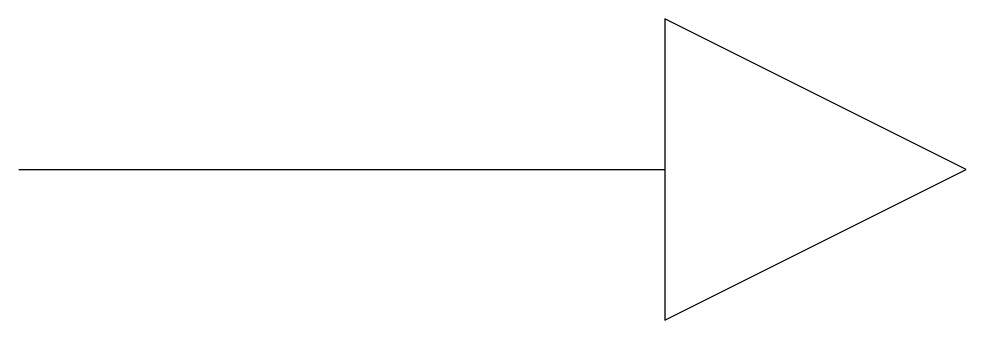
# Model space of a CAD drawing. Extents: x 0 to 0.167, y -0.027 to 0.027.
import ezdxf

# ---------------------------------------------------------------- set-up
doc = ezdxf.new("R2010")
doc.units = 0
doc.header["$MEASUREMENT"] = 0
doc.layers.get('0').update_dxf_attribs({"linetype": 'CONTINUOUS'})

msp = doc.modelspace()

# ---------------------------------------------------------------- linework, layer by layer
msp.add_line((0, 0), (0.11393, 0))
msp.add_lwpolyline([(0.16706, 0), (0.11393, 0.02656), (0.11393, -0.02656)], close=True)
msp.add_solid([(0.11393, -0.02656), (0.16706, 0), (0.11393, 0.02656), (0.11393, -0.02656)])

doc.saveas('drawing.dxf')
